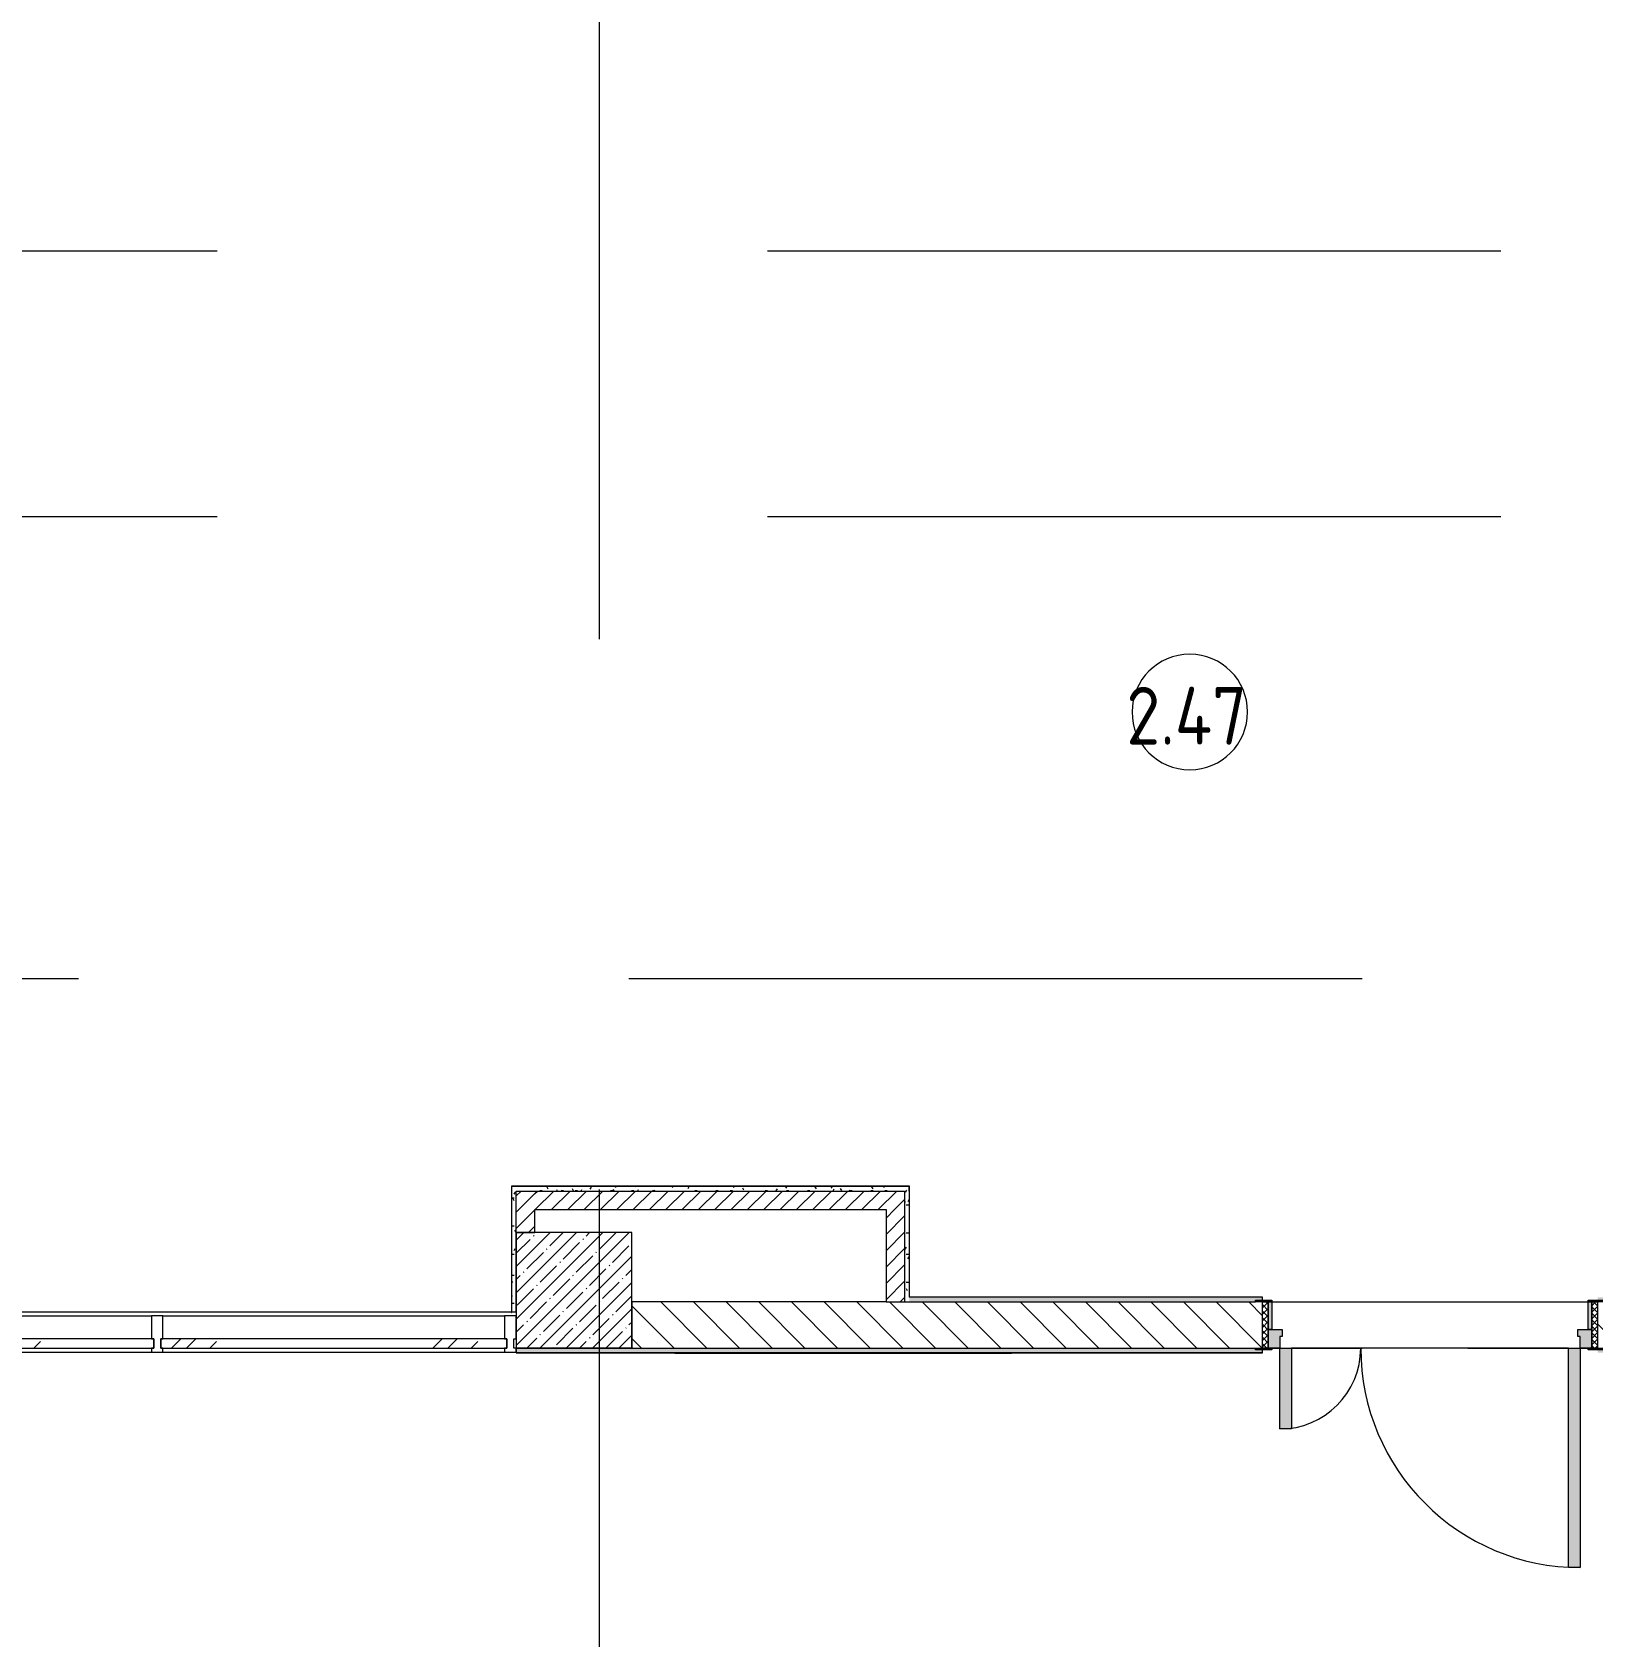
# Model space of a CAD drawing. Header units: millimetres. Extents: x -6228 to 200708, y -8553 to 29014.
# Drawn here: x 164448 to 171204, y 12150 to 19097 of the extents above; entities that cross this region are included whole.
import ezdxf

# ---------------------------------------------------------------- set-up
doc = ezdxf.new("R2010")
doc.units = ezdxf.units.MM
doc.linetypes.add('Осевая', pattern=[15875, 3175, -2381.25, 7937.5, -2381.25])
for name, color, linetype, lineweight in [('A-AREA-IDEN', 7, 'Continuous', 9), ('A-GLAZ-CURT-2', 7, 'Continuous', 9), ('A-GLAZ-CWMG-3', 7, 'Continuous', 9), ('A-WALL-4', 7, 'Continuous', 13), ('I-WALL-6', 7, 'Continuous', 9), ('S-COLS-2', 7, 'Continuous', 9), ('Оси', 7, 'Continuous', 9), ('Оси-2', 7, 'Осевая', 9)]:
    doc.layers.add(name, color=color, linetype=linetype, lineweight=lineweight)
for name, color, linetype, lineweight, true_color in [('A-DOOR-5', 7, 'Continuous', 9, 0xaaaaaa), ('A-DOOR-6', 7, 'Continuous', 9, 0xe2e2e2), ('A-DOOR-FRAM-4', 7, 'Continuous', 9, 0xe2e2e2), ('A-DOOR-FRAM-5', 7, 'Continuous', 9, 0xaaaaaa), ('A-FLOR-3', 7, 'Continuous', 9, 0xaaaaaa), ('I-WALL-8', 9, 'Continuous', 9, 0x808080)]:
    doc.layers.add(name, color=color, linetype=linetype, lineweight=lineweight, true_color=true_color)
doc.styles.add('GOST Common', font='GOST_Common.ttf', dxfattribs={"width": 0.9, "height": 250})
pattern_1 = [(45, (50944.32, 0), (-35.35534, 35.35534), [])]
pattern_2 = [(0, (50944.32, 0), (121.92, 30.48), [10.058, -81.382, 10.058, -81.382, -487.68]), (0, (50944.32, 0), (121.92, 30.48), [-182.88, 10.058, -172.822, 10.058, -81.382, -213.36]), (0, (50944.32, 0), (121.92, 30.48), [-457.2, 10.058, -50.902, 10.058, -142.342]), (120, (50990.04, 15.24), (-87.356454, 90.345817), [10.058, -81.382, 10.058, -81.382, -487.68]), (120, (50990.04, 15.24), (-87.356454, 90.345817), [-182.88, 10.058, -172.822, 10.058, -81.382, -213.36]), (120, (50990.04, 15.24), (-87.356454, 90.345817), [-457.2, 10.058, -50.902, 10.058, -142.342]), (240, (51005.28, 76.2), (-34.563546, -120.825817), [10.058, -81.382, 10.058, -81.382, -487.68]), (240, (51005.28, 76.2), (-34.563546, -120.825817), [-182.88, 10.058, -172.822, 10.058, -81.382, -213.36]), (240, (51005.28, 76.2), (-34.563546, -120.825817), [-457.2, 10.058, -50.902, 10.058, -142.342])]

# ---------------------------------------------------------------- blocks, each defined once
blk = doc.blocks.new('110_Дверь_СКБ_2Ст - Д-6_п__ ДОО_Дв_1450x2100h_Дверь из раздевальной в коридор-32371698-План зашивки приборов отопления в осях 2 этажа 23-33')
at = {"layer": 'A-DOOR-5'}
h = blk.add_hatch(dxfattribs=at)
h.set_pattern_fill('FP_133', color=256, style=0, pattern_type=2)
h.set_pattern_definition([(225, (1576.41, -164.685), (-14.14214, 14.14214), []), (135, (1576.41, -164.685), (14.14214, 14.14214), [])])
h.paths.add_polyline_path([(737.5, -100), (737.5, 100), (712.5, 100), (712.5, -100)])
at = {"layer": 'A-DOOR-6'}
h = blk.add_hatch(color=256, dxfattribs=at)
h.paths.add_polyline_path([(712.5, -100), (712.5, -20), (652.5, -20), (652.5, -50), (662.5, -50), (662.5, -100)])
h.paths.add_polyline_path([(-637.5, -100), (-637.5, -50), (-627.5, -50), (-627.5, -20), (-687.5, -20), (-687.5, -100)])
for points in [[(-587.5, -450), (-587.5, -100), (-637.5, -100), (-637.5, -450)], [(612.5, -1050), (662.5, -1050), (662.5, -100), (612.5, -100)]]:
    blk.add_hatch(color=256, dxfattribs=at).paths.add_polyline_path(points)
at = {"layer": 'A-DOOR-FRAM-4'}
for points in [[(-672.5, 100), (-672.5, 108), (-742.5, 108), (-742.5, 100)], [(-672.5, -20), (-672.5, 100), (-687.5, 100), (-687.5, -20)], [(767.5, 100), (767.5, 108), (697.5, 108), (697.5, 100)], [(712.5, -20), (712.5, 100), (697.5, 100), (697.5, -20)], [(-672.5, -108), (-672.5, -100), (-742.5, -100), (-742.5, -108)], [(767.5, -108), (767.5, -100), (697.5, -100), (697.5, -108)]]:
    blk.add_hatch(color=256, dxfattribs=at).paths.add_polyline_path(points)
at = {"layer": 'A-DOOR-FRAM-5'}
h = blk.add_hatch(dxfattribs=at)
h.set_pattern_fill('FP_134', color=256, style=0, pattern_type=2)
h.set_pattern_definition([(315, (-546.384, -164.685), (-14.1421, -14.1421), []), (225, (-546.384, -164.685), (-14.1421, 14.1421), [])])
h.paths.add_polyline_path([(-687.5, -100), (-687.5, 100), (-712.5, 100), (-712.5, -100)])
at = {"layer": 'A-DOOR-5'}
for p, q in [((-637.5, -100), (-587.5, -100)), ((-637.5, -450), (-637.5, -100)), ((-587.5, -100), (-587.5, -450)), ((612.5, -100), (662.5, -100)), ((612.5, -1050), (612.5, -100)), ((662.5, -100), (662.5, -1050)), ((-587.5, -450), (-637.5, -450)), ((662.5, -1050), (612.5, -1050))]:
    blk.add_line(p, q, dxfattribs=at)
for centre, radius, start, end in [((-637.5, -100), 350, 270, 0), ((662.5, -100), 950, 180, 270)]:
    blk.add_arc(centre, radius, start, end, dxfattribs=at)
at = {"layer": 'A-DOOR-FRAM-5'}
for p, q in [((-742.5, 108), (-672.5, 108)), ((-742.5, 100), (-742.5, 108)), ((-672.5, 100), (-742.5, 100)), ((-712.5, 100), (-687.5, 100)), ((-712.5, -100), (-712.5, 100)), ((-687.5, 100), (-687.5, -100)), ((-687.5, 100), (-672.5, 100)), ((-687.5, -20), (-687.5, 100)), ((-672.5, 108), (-672.5, 100)), ((-672.5, 100), (-672.5, -20)), ((697.5, 100), (697.5, 108)), ((697.5, 108), (767.5, 108)), ((697.5, -20), (697.5, 100)), ((697.5, 100), (712.5, 100)), ((767.5, 100), (697.5, 100)), ((712.5, -100), (712.5, 100)), ((712.5, 100), (737.5, 100)), ((712.5, 100), (712.5, -20)), ((737.5, 100), (737.5, -100)), ((767.5, 108), (767.5, 100)), ((-687.5, -20), (-627.5, -20)), ((-687.5, -100), (-687.5, -20)), ((-672.5, -20), (-687.5, -20)), ((-637.5, -50), (-637.5, -100)), ((-627.5, -50), (-637.5, -50)), ((-627.5, -20), (-627.5, -50)), ((652.5, -20), (712.5, -20)), ((652.5, -50), (652.5, -20)), ((662.5, -50), (652.5, -50)), ((662.5, -100), (662.5, -50)), ((712.5, -20), (697.5, -20)), ((712.5, -20), (712.5, -100)), ((-742.5, -100), (-672.5, -100)), ((-742.5, -108), (-742.5, -100)), ((-672.5, -108), (-742.5, -108)), ((-687.5, -100), (-712.5, -100)), ((-637.5, -100), (-687.5, -100)), ((-672.5, -100), (-672.5, -108)), ((712.5, -100), (662.5, -100)), ((697.5, -108), (697.5, -100)), ((697.5, -100), (767.5, -100)), ((767.5, -108), (697.5, -108)), ((737.5, -100), (712.5, -100)), ((767.5, -100), (767.5, -108))]:
    blk.add_line(p, q, dxfattribs=at)
blk = doc.blocks.new('Системная панель - Стекло - 40мм-32428871-План зашивки приборов отопления в осях 2 этажа 23-33')
at = {"layer": 'A-GLAZ-CURT-2'}
h = blk.add_hatch(dxfattribs=at)
h.set_pattern_fill('FP_165', color=256, style=0, pattern_type=2)
h.set_pattern_definition([(225, (114910, 13300), (282.8427, -282.8427), [200, -600]), (225, (115110, 13400), (282.8427, -282.8427), [600, -200]), (225, (114710, 13500), (282.8427, -282.8427), [200, -600])])
h.paths.add_polyline_path([(-749.5, 0), (-749.5, -40), (749.5, -40), (749.5, 0), (300.2, 0)])
for p, q in [((749.5, 0), (-749.5, 0)), ((-749.5, 0), (-749.5, -40)), ((749.5, -40), (749.5, 0)), ((-749.5, -40), (749.5, -40))]:
    blk.add_line(p, q, dxfattribs=at)
blk = doc.blocks.new('Прямоугольный импост - Импост структурный с накладкой - 160мм Темный-32428319-План зашивки приборов отопления в осях 2 этажа 23-33')
at = {"layer": 'A-GLAZ-CWMG-3'}
for p, q in [((0, 140), (-50, 140)), ((-50, 140), (-50, 40)), ((0, 40), (0, 140)), ((-50, 40), (-40, 40)), ((-40, 0), (-50, 0)), ((-50, 0), (-50, -17)), ((-40, 40), (-40, 0)), ((-10, 0), (-10, 40)), ((-10, 40), (0, 40)), ((0, 0), (-10, 0)), ((0, -17), (0, 0)), ((-50, -17), (0, -17))]:
    blk.add_line(p, q, dxfattribs=at)
blk = doc.blocks.new('Прямоугольный импост - Импост структурный с накладкой - 160мм Темный-32428868-План зашивки приборов отопления в осях 2 этажа 23-33')
at = {"layer": 'A-GLAZ-CWMG-3'}
for p, q in [((114070.5, 13540), (115549.5, 13540)), ((114070.5, 13383), (115549.5, 13383))]:
    blk.add_line(p, q, dxfattribs=at)
blk = doc.blocks.new('Системная панель - Стекло - 40мм-32428872-План зашивки приборов отопления в осях 2 этажа 23-33')
at = {"layer": 'A-GLAZ-CURT-2'}
h = blk.add_hatch(dxfattribs=at)
h.set_pattern_fill('FP_166', color=256, style=0, pattern_type=2)
h.set_pattern_definition([(225, (113408, 13300), (282.8427, -282.8427), [200, -600]), (225, (113608, 13400), (282.8427, -282.8427), [600, -200]), (225, (113208, 13500), (282.8427, -282.8427), [200, -600])])
h.paths.add_polyline_path([(-722.5, 0), (-722.5, -40), (722.5, -40), (722.5, 0), (100.8, 0)])
for p, q in [((722.5, 0), (-722.5, 0)), ((-722.5, 0), (-722.5, -40)), ((722.5, -40), (722.5, 0)), ((-722.5, -40), (722.5, -40))]:
    blk.add_line(p, q, dxfattribs=at)
blk = doc.blocks.new('Прямоугольный импост - Импост структурный с накладкой - 160мм Темный-32428869-План зашивки приборов отопления в осях 2 этажа 23-33')
at = {"layer": 'A-GLAZ-CWMG-3'}
for p, q in [((112595.5, 13540), (114020.5, 13540)), ((112595.5, 13383), (114020.5, 13383))]:
    blk.add_line(p, q, dxfattribs=at)
blk = doc.blocks.new('Прямоугольный импост - Импост структурный с накладкой - 160мм Темный-30755836-План зашивки приборов отопления в осях 2 этажа 23-33')
at = {"layer": 'A-GLAZ-CWMG-3'}
for p, q in [((-25, 40), (-25, 140)), ((-25, 140), (25, 140)), ((25, 140), (25, 40)), ((-15, 40), (-25, 40)), ((-25, -17), (-25, 0)), ((-25, 0), (-15, 0)), ((-15, 0), (-15, 40)), ((15, 40), (15, 0)), ((25, 40), (15, 40)), ((15, 0), (25, 0)), ((25, 0), (25, -17)), ((25, -17), (-25, -17))]:
    blk.add_line(p, q, dxfattribs=at)
blk = doc.blocks.new('Марка_Помещения - Номер-25198446-План зашивки приборов отопления в осях 2 этажа 23-33')
at = {"layer": 'A-AREA-IDEN'}
for start, end in [(360, 180), (180, 360)]:
    blk.add_arc((0, 0), 2.5, start, end, dxfattribs=at)

msp = doc.modelspace()

# ---------------------------------------------------------------- hatches: boundary and pattern name
at = {"layer": 'I-WALL-6'}
h = msp.add_hatch(dxfattribs=at)
h.set_pattern_fill('FP_145', color=256, style=0, pattern_type=2)
h.set_pattern_definition(pattern_1)
h.paths.add_polyline_path([(166624.3, 13900), (166624.3, 14080), (166544.3, 14080), (166544.3, 13900)])
h = msp.add_hatch(dxfattribs=at)
h.set_pattern_fill('FP_145', color=256, style=0, pattern_type=2)
h.set_pattern_definition(pattern_1)
h.paths.add_polyline_path([(168224.8, 14000), (168224.8, 14080), (166624.3, 14080), (166624.3, 14000), (168144.8, 14000)])
h = msp.add_hatch(dxfattribs=at)
h.set_pattern_fill('FP_145', color=256, style=0, pattern_type=2)
h.set_pattern_definition(pattern_1)
h.paths.add_polyline_path([(168224.8, 13600), (168224.8, 14000), (168144.8, 14000), (168144.8, 13600)])
h = msp.add_hatch(dxfattribs=at)
h.set_pattern_fill('FP_144', color=256, style=0, pattern_type=2)
h.set_pattern_definition([(135, (50944.32, 0), (-70.71068, -70.71068), [])])
h.paths.add_polyline_path([(171874.3, 13400), (171874.3, 13600), (171224.3, 13600), (171224.3, 13400), (171404.3, 13400)])
h.paths.add_polyline_path([(169361.8, 13400), (169774.3, 13400), (169774.3, 13600), (167044.8, 13600), (167044.8, 13400), (168059.2, 13400)])
at = {"layer": 'I-WALL-8'}
h = msp.add_hatch(dxfattribs=at)
h.set_pattern_fill('FP_160', color=256, style=0, pattern_type=2)
h.set_pattern_definition(pattern_2)
h.paths.add_polyline_path([(166524.3, 13557), (166544.3, 13557), (166544.3, 14100), (166524.3, 14100), (166524.3, 13568.4)])
h = msp.add_hatch(dxfattribs=at)
h.set_pattern_fill('FP_160', color=256, style=0, pattern_type=2)
h.set_pattern_definition(pattern_2)
h.paths.add_polyline_path([(168224.8, 14080), (168244.8, 14080), (168244.8, 14100), (166544.3, 14100), (166544.3, 14080), (168059.2, 14080)])
h = msp.add_hatch(dxfattribs=at)
h.set_pattern_fill('FP_160', color=256, style=0, pattern_type=2)
h.set_pattern_definition(pattern_2)
h.paths.add_polyline_path([(168244.8, 13600), (168244.8, 14080), (168224.8, 14080), (168224.8, 13600)])
h = msp.add_hatch(dxfattribs=at)
h.set_pattern_fill('FP_160', color=256, style=0, pattern_type=2)
h.set_pattern_definition(pattern_2)
h.paths.add_polyline_path([(171874.3, 13600), (171874.3, 13620), (171224.3, 13620), (171224.3, 13608), (171254.3, 13608), (171254.3, 13600), (171315.6, 13600)])
h.paths.add_polyline_path([(169361.8, 13600), (169744.3, 13600.4), (169744.3, 13608), (169774.3, 13608), (169774.3, 13620), (168244.8, 13620), (168244.8, 13600)])
h = msp.add_hatch(dxfattribs=at)
h.set_pattern_fill('FP_160', color=256, style=0, pattern_type=2)
h.set_pattern_definition(pattern_2)
h.paths.add_polyline_path([(171303.3, 13380), (171304.3, 13380), (171304.3, 13400), (171254.3, 13400), (171254.3, 13392), (171224.3, 13392), (171224.3, 13380), (171254.3, 13380)])
h.paths.add_polyline_path([(169774.3, 13380), (169774.3, 13392), (169744.3, 13392), (169744.3, 13400), (166543.8, 13400), (166543.8, 13380), (169361.8, 13380)])
at = {"layer": 'S-COLS-2'}
h = msp.add_hatch(dxfattribs=at)
h.set_pattern_fill('FP_142', color=256, style=0, pattern_type=2)
h.set_pattern_definition([(45, (50944.32, 0), (-57.024626, 57.024626), []), (45, (51001.345, 0), (-57.024626, 57.024626), [100.806, -20.161, 3.353, -16.808])])
h.paths.add_polyline_path([(166544.3, 13400), (167044.3, 13400), (167044.3, 13900), (166544.3, 13900), (166544.3, 13437.9)])

# ---------------------------------------------------------------- linework, layer by layer
at = {"layer": 'A-FLOR-3'}
msp.add_line((163484.3, 13557), (166524.3, 13557), dxfattribs=at)
at = {"layer": 'A-WALL-4'}
for p, q in [((168244.8, 14080), (168244.8, 13620)), ((168144.8, 13600), (169744.3, 13600)), ((167044.8, 13400), (169744.3, 13400))]:
    msp.add_line(p, q, dxfattribs=at)
at = {"layer": 'I-WALL-6'}
for p, q in [((168245.8, 14101), (166523.3, 14101)), ((166523.3, 14101), (166523.3, 13555)), ((168244.8, 14100), (166524.3, 14100)), ((166524.3, 13555), (166524.3, 14100)), ((166544.3, 13557), (166544.3, 14080)), ((166544.3, 14080), (168224.8, 14080)), ((168224.8, 14080), (168224.8, 13600)), ((168244.8, 14080), (168244.8, 14100)), ((168245.8, 13621), (168245.8, 14101)), ((166624.3, 13900), (166624.3, 14000)), ((166624.3, 14000), (168144.8, 14000)), ((168144.8, 14000), (168144.8, 13600)), ((166544.3, 13900), (166624.3, 13900)), ((169774.3, 13620), (168244.8, 13620)), ((169774.3, 13621), (168245.8, 13621)), ((169774.3, 13608), (169774.3, 13621)), ((166523.3, 13555), (166524.3, 13555)), ((166524.3, 13557), (166544.3, 13557)), ((168144.8, 13600), (167044.8, 13600)), ((167044.8, 13600), (167044.8, 13400)), ((169814.3, 13600), (171184.3, 13600)), ((167044.8, 13400), (166543.8, 13400)), ((166543.8, 13400), (166543.8, 13380)), ((169774.3, 13380), (166543.8, 13380)), ((166544.3, 13380), (166544.3, 13379)), ((166544.3, 13379), (169774.3, 13379)), ((167229.9, 13379), (167229.9, 13378)), ((167229.9, 13378), (168688.1, 13378)), ((167230, 13379), (167230, 13378)), ((168400, 13378), (168400, 13379)), ((168429.8, 13378), (168429.8, 13379)), ((168429.9, 13378), (168429.9, 13379)), ((168688.1, 13378), (168688.1, 13379)), ((169774.3, 13379), (169774.3, 13392)), ((171099.3, 13400), (169899.3, 13400))]:
    msp.add_line(p, q, dxfattribs=at)
at = {"layer": 'S-COLS-2'}
for p, q in [((167044.3, 13900), (166544.3, 13900)), ((166544.3, 13900), (166544.3, 13400)), ((167044.3, 13400), (167044.3, 13900)), ((166544.3, 13400), (167044.3, 13400))]:
    msp.add_line(p, q, dxfattribs=at)
at = {"layer": 'Оси'}
msp.add_line((170663.3, 13400), (173163.3, 13400), dxfattribs=at)
at = {"layer": 'Оси-2'}
for p, q in [((166904.3, 593.7), (166904.3, 19415.1)), ((135881, 18150), (173704.3, 18150)), ((135881, 17000), (173704.3, 17000)), ((135281, 15000), (173104.3, 15000)), ((135281, 13400), (170663.3, 13400))]:
    msp.add_line(p, q, dxfattribs=at)

# ---------------------------------------------------------------- block references
at = {"layer": 'A-AREA-IDEN', "xscale": 99.99999999999993, "yscale": 99.99999999999993, "zscale": 99.99999999999993}
msp.add_blockref('Марка_Помещения - Номер-25198446-План зашивки приборов отопления в осях 2 этажа 23-33', (169459.5, 16154), dxfattribs=at)
at = {"layer": 'A-DOOR-5'}
msp.add_blockref('110_Дверь_СКБ_2Ст - Д-6_п__ ДОО_Дв_1450x2100h_Дверь из раздевальной в коридор-32371698-План зашивки приборов отопления в осях 2 этажа 23-33', (170486.8, 13500), dxfattribs=at)
at = {"layer": 'A-GLAZ-CURT-2', "rotation": 180}
for name, p in [('Системная панель - Стекло - 40мм-32428872-План зашивки приборов отопления в осях 2 этажа 23-33', (164252.3, 13400)), ('Системная панель - Стекло - 40мм-32428871-План зашивки приборов отопления в осях 2 этажа 23-33', (165754.3, 13400))]:
    msp.add_blockref(name, p, dxfattribs=at)
at = {"layer": 'A-GLAZ-CWMG-3'}
for name, p in [('Прямоугольный импост - Импост структурный с накладкой - 160мм Темный-32428869-План зашивки приборов отопления в осях 2 этажа 23-33', (50944.3, 0)), ('Прямоугольный импост - Импост структурный с накладкой - 160мм Темный-32428868-План зашивки приборов отопления в осях 2 этажа 23-33', (50944.3, 0)), ('Прямоугольный импост - Импост структурный с накладкой - 160мм Темный-32428319-План зашивки приборов отопления в осях 2 этажа 23-33', (166543.8, 13400))]:
    msp.add_blockref(name, p, dxfattribs=at)
at = {"layer": 'A-GLAZ-CWMG-3', "extrusion": (0, 0, -1)}
msp.add_blockref('Прямоугольный импост - Импост структурный с накладкой - 160мм Темный-30755836-План зашивки приборов отопления в осях 2 этажа 23-33', (-164989.8, 13400), dxfattribs=at)

# ---------------------------------------------------------------- texts
at = {"layer": 'A-AREA-IDEN', "insert": (169184.8, 16262.5), "char_height": 250, "width": 685.443, "attachment_point": 1, "style": 'GOST Common'}
msp.add_mtext('2.47', dxfattribs=at)

doc.saveas('drawing.dxf')
